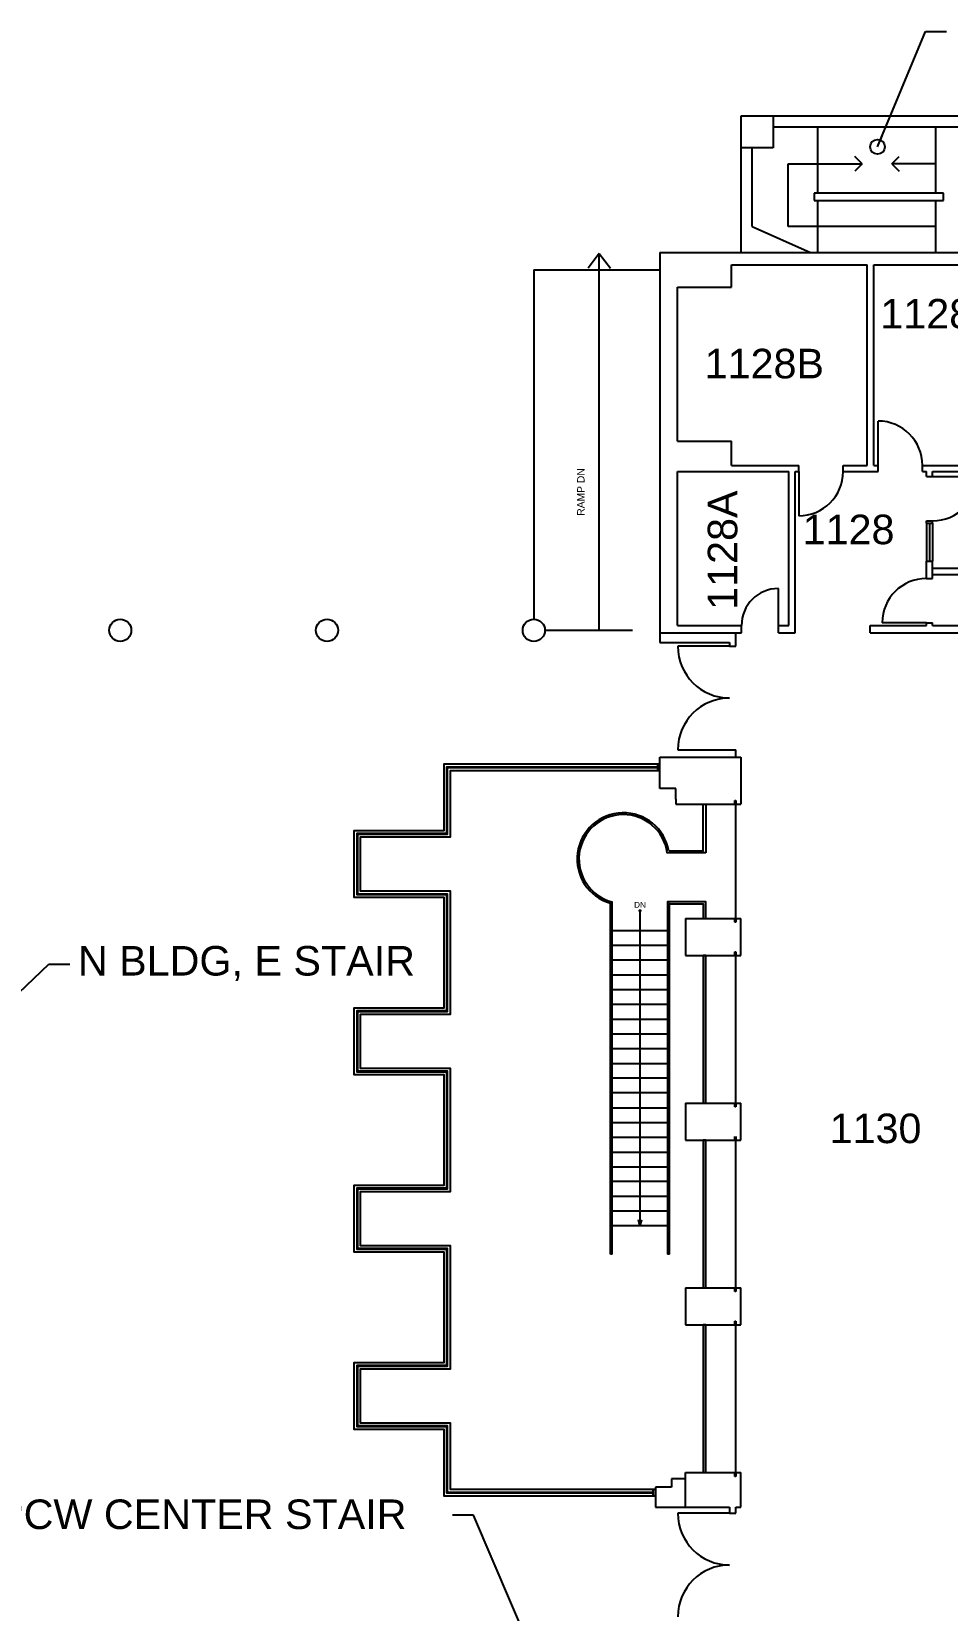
# Model space of a CAD drawing. Header units: inches. Extents: x -84 to 5907, y -479 to 3000.
# Drawn here: x 3108 to 3852, y 1703 to 2985 of the extents above; entities that cross this region are included whole.
import ezdxf

# ---------------------------------------------------------------- set-up
doc = ezdxf.new("R2010")
doc.units = ezdxf.units.IN
doc.header["$LTSCALE"] = 48
doc.header["$MEASUREMENT"] = 0
doc.layers.get('0').update_dxf_attribs({"linetype": 'CONTINUOUS'})
for name, color, linetype in [('A-ANNO-RNUM', 4, 'CONTINUOUS'), ('A-ANNO-TEXT', 4, 'CONTINUOUS'), ('A-ANNO-TEXT-STAIR', 4, 'CONTINUOUS'), ('A-DOOR', 2, 'CONTINUOUS'), ('A-FLOR-HRAL', 1, 'CONTINUOUS'), ('A-FLOR-LEVL', 8, 'CONTINUOUS'), ('A-FLOR-STRS', 2, 'CONTINUOUS'), ('A-GLAZ', 2, 'CONTINUOUS'), ('A-GLAZ-SILL', 1, 'CONTINUOUS'), ('A-WALL-FULL', 6, 'CONTINUOUS')]:
    doc.layers.add(name, color=color, linetype=linetype)
doc.styles.add('ARIAL', font='arial.ttf')
doc.styles.get("Standard").update_dxf_attribs({"font": 'SIMPLEX'})
doc.dimstyles.new('DIM1-4', dxfattribs={"dimscale": 48, "dimtxt": 0.09375, "dimasz": 0.125, "dimexe": 0.125, "dimexo": 0.09375, "dimgap": 0.046875, "dimtad": 1, "dimdec": 4, "dimzin": 7, "dimdsep": 46, "dimlunit": 4, "dimtxsty": 'Standard', "dimblk": 'TICK', "dimcen": 2.25, "dimdle": 1.5, "dimadec": 0, "dimazin": 0, "dimtfac": 1, "dimtdec": 4, "dimtix": 1, "dimtofl": 0, "dimtmove": 2, "dimatfit": 3, "dimldrblk": 'TICK', "dimfxl": 1, "dimtolj": 1, "dimtzin": 0, "dimarcsym": 0})

# ---------------------------------------------------------------- blocks, each defined once
blk = doc.blocks.new('TICK')
at = {"linetype": 'Continuous'}
blk.add_line((0.99, 0), (-0.99, 0), dxfattribs=at)
at = {"color": 11}
blk.add_line((-0.22, -0.22), (0.22, 0.22), dxfattribs=at)

msp = doc.modelspace()

# ---------------------------------------------------------------- linework, layer by layer
at = {"layer": 'A-ANNO-TEXT'}
for p, q in [((3722.6, 2826.5), (3722.6, 2877.5)), ((3722.6, 2877.5), (3782.6, 2877.5)), ((3782.6, 2877.5), (3776.6, 2883.5)), ((3782.6, 2877.5), (3776.6, 2871.5)), ((3806.6, 2877.5), (3812.6, 2883.5)), ((3842.6, 2877.5), (3806.6, 2877.5)), ((3806.6, 2877.5), (3812.6, 2871.5)), ((3842.6, 2826.5), (3722.6, 2826.5)), ((3569.1, 2804.6), (3560.1, 2792.6)), ((3569.1, 2498.6), (3569.1, 2804.6)), ((3569.1, 2804.6), (3578.1, 2792.6)), ((3602.1, 2270.9), (3602.1, 2014.9)), ((3602.1, 2014.9), (3600.9, 2019.7)), ((3603.3, 2019.7), (3602.1, 2014.9))]:
    msp.add_line(p, q, dxfattribs=at)
msp.add_circle((3602.1, 2270.9), 0.48, dxfattribs=at)
at = {"layer": 'A-DOOR'}
for p, q in [((3795.6, 2632.5), (3795.6, 2668.5)), ((3731.1, 2627.5), (3731.1, 2591.5)), ((3839.9, 2623.5), (3875.9, 2623.5)), ((3714.6, 2502.5), (3714.6, 2532.5)), ((3834.9, 2504.7), (3798.9, 2504.7)), ((3674.9, 2485.6), (3632.9, 2485.6)), ((3632.9, 2401.6), (3674.9, 2401.6)), ((3679.6, 2360.5), (3679.6, 2261.5)), ((3679.6, 2235.5), (3679.6, 2111.5)), ((3679.6, 2087.5), (3679.6, 1961.5)), ((3679.6, 1937.5), (3679.6, 1811.5)), ((3674.9, 1781.5), (3632.9, 1781.5))]:
    msp.add_line(p, q, dxfattribs=at)
for centre, radius, start, end in [((3795.6, 2632.5), 36, 0, 90), ((3731.1, 2627.5), 36, 270, 0), ((3839.9, 2623.5), 36, 270, 0), ((3834.9, 2504.7), 36, 90, 180), ((3714.6, 2502.5), 30, 90, 180), ((3674.9, 2485.6), 42, 180, 270), ((3674.9, 2401.6), 42, 90, 180), ((3674.9, 1781.5), 42, 180, 270), ((3674.9, 1697.5), 42, 90, 180)]:
    msp.add_arc(centre, radius, start, end, dxfattribs=at)
at = {"layer": 'A-FLOR-HRAL'}
for p, q in [((3578.1, 1991.9), (3578.1, 2276.9)), ((3579.6, 1991.9), (3579.6, 2278)), ((3624.6, 2278), (3626.1, 2278)), ((3579.6, 1991.9), (3578.1, 1991.9)), ((3626.1, 1991.9), (3624.6, 1991.9))]:
    msp.add_line(p, q, dxfattribs=at)
msp.add_lwpolyline([(3655.6, 2317.9), (3624.3, 2317.9, 1.871637), (3579.6, 2278)], format="xyb", dxfattribs=at)
for points in [[(3625.6, 2319.4), (3653.6, 2319.4), (3653.6, 2357.5), (3655.6, 2357.5), (3655.6, 2317.9)], [(3626.1, 1991.9), (3626.1, 2276.5), (3653.6, 2276.5), (3653.6, 2264.5), (3655.6, 2264.5), (3655.6, 2278), (3624.6, 2278), (3624.6, 1991.9)]]:
    msp.add_lwpolyline(points, dxfattribs=at)
for points in [[(3655.6, 2234.5), (3653.6, 2234.5), (3653.6, 2114.5), (3655.6, 2114.5)], [(3655.6, 2084.5), (3653.6, 2084.5), (3653.6, 1964.5), (3655.6, 1964.5)], [(3655.6, 1934.5), (3653.6, 1934.5), (3653.6, 1814.5), (3655.6, 1814.5)]]:
    msp.add_lwpolyline(points, close=True, dxfattribs=at)
msp.add_arc((3588.6, 2312.9), 37.5, 9.9816, 253.7397, dxfattribs=at)
at = {"layer": 'A-FLOR-LEVL'}
for p, q in [((3746.6, 2853.5), (3746.6, 2907.5)), ((3842.6, 2853.5), (3842.6, 2907.5)), ((3848.6, 2853.5), (3743.6, 2853.5)), ((3743.6, 2853.5), (3743.6, 2847.5)), ((3743.6, 2847.5), (3848.6, 2847.5)), ((3746.6, 2805.5), (3746.6, 2847.5)), ((3842.6, 2805.5), (3842.6, 2847.5)), ((3848.6, 2847.5), (3848.6, 2853.5)), ((3515.9, 2791.3), (3515.9, 2507.6)), ((3515.9, 2791.3), (3618.3, 2791.3)), ((3524.9, 2498.6), (3596, 2498.6))]:
    msp.add_line(p, q, dxfattribs=at)
at = {"layer": 'A-FLOR-STRS'}
for p, q in [((3579.6, 2254.9), (3624.6, 2254.9)), ((3579.6, 2242.9), (3624.6, 2242.9)), ((3579.6, 2230.9), (3624.6, 2230.9)), ((3579.6, 2218.9), (3624.6, 2218.9)), ((3579.6, 2206.9), (3624.6, 2206.9)), ((3579.6, 2194.9), (3624.6, 2194.9)), ((3579.6, 2182.9), (3624.6, 2182.9)), ((3579.6, 2170.9), (3624.6, 2170.9)), ((3579.6, 2158.9), (3624.6, 2158.9)), ((3579.6, 2146.9), (3624.6, 2146.9)), ((3624.6, 2134.9), (3579.6, 2134.9)), ((3624.6, 2122.9), (3579.6, 2122.9)), ((3579.6, 2110.9), (3624.6, 2110.9)), ((3579.6, 2098.9), (3624.6, 2098.9)), ((3579.6, 2086.9), (3624.6, 2086.9)), ((3579.6, 2074.9), (3624.6, 2074.9)), ((3579.6, 2062.9), (3624.6, 2062.9)), ((3624.6, 2050.9), (3579.6, 2050.9)), ((3624.6, 2038.9), (3579.6, 2038.9)), ((3624.6, 2026.9), (3579.6, 2026.9)), ((3624.6, 2014.9), (3579.6, 2014.9))]:
    msp.add_line(p, q, dxfattribs=at)
at = {"layer": 'A-GLAZ'}
for p, q in [((3837.4, 2585.5), (3837.4, 2554.7)), ((3616.3, 2386.8), (3616.3, 2387.5))]:
    msp.add_line(p, q, dxfattribs=at)
for points in [[(3616.3, 2387.5), (3445, 2387.5), (3445, 2333.5), (3372, 2333.5), (3372, 2284.1), (3445, 2284.1), (3445, 2189.5), (3372, 2189.5), (3372, 2140.1), (3445, 2140.1), (3445, 2045.5), (3372, 2045.5), (3372, 1996.1), (3445, 1996.1), (3445, 1901.5), (3372, 1901.5), (3372, 1852.1), (3445, 1852.1), (3445, 1798.1), (3612.7, 1798.1)], [(3616.3, 2386.8), (3445.6, 2386.8), (3445.6, 2332.8), (3372.6, 2332.8), (3372.6, 2284.7), (3445.6, 2284.7), (3445.6, 2188.8), (3372.6, 2188.8), (3372.6, 2140.7), (3445.6, 2140.7), (3445.6, 2044.8), (3372.6, 2044.8), (3372.6, 1996.7), (3445.6, 1996.7), (3445.6, 1900.8), (3372.6, 1900.8), (3372.6, 1852.7), (3445.6, 1852.7), (3445.6, 1798.7), (3612.7, 1798.7)]]:
    msp.add_lwpolyline(points, dxfattribs=at)
at = {"layer": 'A-GLAZ-SILL'}
for p, q in [((3834.9, 2585.5), (3834.9, 2554.7)), ((3839.9, 2585.5), (3839.9, 2554.7)), ((3616.3, 2389.8), (3616.3, 2384.5)), ((3618.3, 2384.5), (3618.3, 2389.8)), ((3612.7, 1801), (3612.7, 1795.8)), ((3614.7, 1795.8), (3614.7, 1801))]:
    msp.add_line(p, q, dxfattribs=at)
for points in [[(3618.3, 2389.8), (3442.7, 2389.8), (3442.7, 2335.8), (3369.7, 2335.8), (3369.7, 2281.8), (3442.7, 2281.8), (3442.7, 2191.8), (3369.7, 2191.8), (3369.7, 2137.8), (3442.7, 2137.8), (3442.7, 2047.8), (3369.7, 2047.8), (3369.7, 1993.8), (3442.7, 1993.8), (3442.7, 1903.8), (3369.7, 1903.8), (3369.7, 1849.8), (3442.7, 1849.8), (3442.7, 1795.8), (3614.7, 1795.8)], [(3618.3, 2384.5), (3447.9, 2384.5), (3447.9, 2330.5), (3374.9, 2330.5), (3374.9, 2287), (3447.9, 2287), (3447.9, 2186.5), (3374.9, 2186.5), (3374.9, 2143), (3447.9, 2143), (3447.9, 2042.5), (3374.9, 2042.5), (3374.9, 1999), (3447.9, 1999), (3447.9, 1898.5), (3374.9, 1898.5), (3374.9, 1855), (3447.9, 1855), (3447.9, 1801), (3614.7, 1801)]]:
    msp.add_lwpolyline(points, dxfattribs=at)
at = {"layer": 'A-WALL-FULL'}
for p, q in [((3684.3, 2916.5), (3991.5, 2916.5)), ((3684.3, 2805.5), (3684.3, 2916.5)), ((3710.3, 2916.5), (3710.3, 2890.5)), ((3710.3, 2907.5), (3896.8, 2907.5)), ((3710.3, 2890.5), (3684.3, 2890.5)), ((3693.3, 2826.5), (3693.3, 2890.5)), ((3693.3, 2826.5), (3740.6, 2805.5)), ((3618.3, 2805.5), (3910.8, 2805.5)), ((3618.3, 2805.5), (3618.3, 2488.6)), ((3676.6, 2777.2), (3676.6, 2795.5)), ((3676.6, 2795.5), (3786.6, 2795.5)), ((3786.6, 2632.5), (3786.6, 2795.5)), ((3792.1, 2632.5), (3792.1, 2795.5)), ((3792.1, 2795.5), (3906.6, 2795.5)), ((3632.6, 2777.2), (3676.6, 2777.2)), ((3632.6, 2652.2), (3632.6, 2777.2)), ((3632.6, 2652.2), (3676.6, 2652.2)), ((3676.6, 2632.5), (3676.6, 2652.2)), ((3676.6, 2632.5), (3731.1, 2632.5)), ((3731.1, 2627.5), (3731.1, 2632.5)), ((3767.1, 2627.5), (3767.1, 2632.5)), ((3767.1, 2632.5), (3786.6, 2632.5)), ((3792.1, 2632.5), (3795.6, 2632.5)), ((3795.6, 2627.5), (3795.6, 2632.5)), ((3831.6, 2627.5), (3831.6, 2632.5)), ((3831.6, 2632.5), (3876.6, 2632.5)), ((3632.6, 2502.5), (3632.6, 2627.5)), ((3632.6, 2627.5), (3723.1, 2627.5)), ((3723.1, 2502.5), (3723.1, 2627.5)), ((3728.1, 2627.5), (3731.1, 2627.5)), ((3728.1, 2496.5), (3728.1, 2627.5)), ((3767.1, 2627.5), (3795.6, 2627.5)), ((3831.6, 2627.5), (3834.9, 2627.5)), ((3834.9, 2623.5), (3834.9, 2627.5)), ((3834.9, 2623.5), (3839.9, 2623.5)), ((3839.9, 2627.5), (3906.6, 2627.5)), ((3839.9, 2623.5), (3839.9, 2627.5)), ((3834.9, 2587.5), (3839.9, 2587.5)), ((3834.9, 2585.5), (3834.9, 2587.5)), ((3834.9, 2585.5), (3839.9, 2585.5)), ((3839.9, 2585.5), (3839.9, 2587.5)), ((3834.9, 2554.7), (3839.9, 2554.7)), ((3834.9, 2540.7), (3834.9, 2554.7)), ((3839.9, 2540.7), (3839.9, 2554.7)), ((3834.9, 2540.7), (3839.9, 2540.7)), ((3839.9, 2549), (3906.6, 2549)), ((3839.9, 2544), (3906.6, 2544)), ((3632.6, 2502.5), (3684.6, 2502.5)), ((3684.6, 2496.5), (3684.6, 2502.5)), ((3714.6, 2496.5), (3714.6, 2502.5)), ((3714.6, 2502.5), (3723.1, 2502.5)), ((3789.1, 2496.5), (3789.1, 2502.5)), ((3789.1, 2502.5), (3834.9, 2502.5)), ((3834.9, 2504.7), (3839.9, 2504.7)), ((3834.9, 2502.5), (3834.9, 2504.7)), ((3839.9, 2502.5), (3839.9, 2504.7)), ((3839.9, 2502.5), (3906.6, 2502.5)), ((3618.3, 2496.5), (3684.6, 2496.5)), ((3618.3, 2488.6), (3674.9, 2488.6)), ((3674.9, 2488.6), (3674.9, 2485.6)), ((3680.1, 2485.6), (3680.1, 2496.5)), ((3714.6, 2496.5), (3728.1, 2496.5)), ((3789.1, 2496.5), (3898.8, 2496.5)), ((3674.9, 2485.6), (3680.1, 2485.6)), ((3674.9, 2401.6), (3680.1, 2401.6)), ((3680.1, 2395.6), (3680.1, 2401.6)), ((3618.3, 2395.6), (3684.1, 2395.6)), ((3618.3, 2370), (3618.3, 2395.6)), ((3684.1, 2395.6), (3684.1, 2357.5)), ((3631.3, 2370), (3618.3, 2370)), ((3631.3, 2361.5), (3631.3, 2370)), ((3631.3, 2361.5), (3631.3, 2357.5)), ((3679.1, 2360.5), (3680.1, 2360.5)), ((3679.1, 2357.5), (3679.1, 2360.5)), ((3680.1, 2360.5), (3680.1, 2357.5)), ((3631.3, 2357.5), (3679.1, 2357.5)), ((3680.1, 2357.5), (3684.1, 2357.5)), ((3639.1, 2264.5), (3639.1, 2234.5)), ((3639.1, 2264.5), (3684.1, 2264.5)), ((3679.1, 2261.5), (3679.1, 2264.5)), ((3680.1, 2261.5), (3679.1, 2261.5)), ((3680.1, 2264.5), (3680.1, 2261.5)), ((3684.1, 2234.5), (3684.1, 2264.5)), ((3639.1, 2234.5), (3684.1, 2234.5)), ((3679.1, 2237.5), (3680.1, 2237.5)), ((3679.1, 2234.5), (3679.1, 2237.5)), ((3680.1, 2237.5), (3680.1, 2234.5)), ((3639.1, 2114.5), (3639.1, 2084.5)), ((3639.1, 2114.5), (3684.1, 2114.5)), ((3679.1, 2111.5), (3679.1, 2114.5)), ((3680.1, 2111.5), (3679.1, 2111.5)), ((3680.1, 2114.5), (3680.1, 2111.5)), ((3684.1, 2084.5), (3684.1, 2114.5)), ((3639.1, 2084.5), (3684.1, 2084.5)), ((3679.1, 2084.5), (3679.1, 2087.5)), ((3680.1, 2087.5), (3680.1, 2084.5)), ((3639.1, 1964.5), (3639.1, 1934.5)), ((3639.1, 1964.5), (3684.1, 1964.5)), ((3679.1, 1961.5), (3679.1, 1964.5)), ((3680.1, 1964.5), (3680.1, 1961.5)), ((3684.1, 1934.5), (3684.1, 1964.5)), ((3680.1, 1961.5), (3679.1, 1961.5)), ((3679.1, 1937.5), (3680.1, 1937.5)), ((3679.1, 1934.5), (3679.1, 1937.5)), ((3680.1, 1937.5), (3680.1, 1934.5)), ((3639.1, 1934.5), (3684.1, 1934.5)), ((3627.7, 1809.5), (3627.7, 1802.7)), ((3639.1, 1809.5), (3627.7, 1809.5)), ((3639.1, 1809.5), (3627.7, 1809.5)), ((3639.1, 1786.5), (3639.1, 1814.5)), ((3639.1, 1814.5), (3684.1, 1814.5)), ((3679.1, 1811.5), (3679.1, 1814.5)), ((3680.1, 1811.5), (3679.1, 1811.5)), ((3680.1, 1814.5), (3680.1, 1811.5)), ((3684.1, 1786.5), (3684.1, 1814.5)), ((3614.7, 1802.7), (3614.7, 1786.5)), ((3627.7, 1802.7), (3614.7, 1802.7)), ((3614.7, 1786.5), (3674.9, 1786.5)), ((3674.9, 1786.5), (3674.9, 1781.5)), ((3680.1, 1786.5), (3684.1, 1786.5)), ((3680.1, 1781.5), (3680.1, 1786.5)), ((3674.9, 1781.5), (3680.1, 1781.5))]:
    msp.add_line(p, q, dxfattribs=at)
for centre in [(3179.9, 2498.6), (3347.9, 2498.6), (3515.9, 2498.6)]:
    msp.add_circle(centre, 9, dxfattribs=at)

# ---------------------------------------------------------------- texts
at = {"layer": 'A-ANNO-RNUM', "style": 'ARIAL'}
for s, p in [('1128C', (3797.4, 2743.7)), ('1128B', (3654.7, 2703.2)), ('1128', (3734.3, 2568.5)), ('1130', (3756.2, 2082.1))]:
    msp.add_text(s, height=24, dxfattribs=at).set_placement(p)
msp.add_text('1128A', height=24, rotation=90, dxfattribs=at).set_placement((3681.2, 2515.2))
at = {"layer": 'A-ANNO-TEXT', "style": 'ARIAL'}
msp.add_text('RAMP DN', height=6, rotation=90, dxfattribs=at).set_placement((3557.1, 2591.6))
msp.add_text('DN', height=4.72, dxfattribs=at).set_placement((3597.4, 2273.3))
at = {"layer": 'A-ANNO-TEXT-STAIR', "style": 'ARIAL'}
for s, p in [('N BLDG, E STAIR', (3145.5, 2218.2)), ('PCW CENTER STAIR', (3079.1, 1768.7))]:
    msp.add_text(s, height=24, dxfattribs=at).set_placement(p)

# ---------------------------------------------------------------- leaders
at = {"layer": 'A-ANNO-TEXT-STAIR'}
for points in [[(3795.1, 2891.2), (3834.1, 2984.8), (3851.2, 2984.8)], [(3023.7, 2133.9), (3121.9, 2227.5), (3138.9, 2227.5)], [(3595.7, 1480.1), (3466.8, 1780), (3449.8, 1780)]]:
    msp.add_leader(points, dimstyle='DIM1-4', override={"dimscale": 96, "dimgap": 0, "dimtad": 0, "dimldrblk": 'DotBlank'}, dxfattribs=at)

doc.saveas('drawing.dxf')
